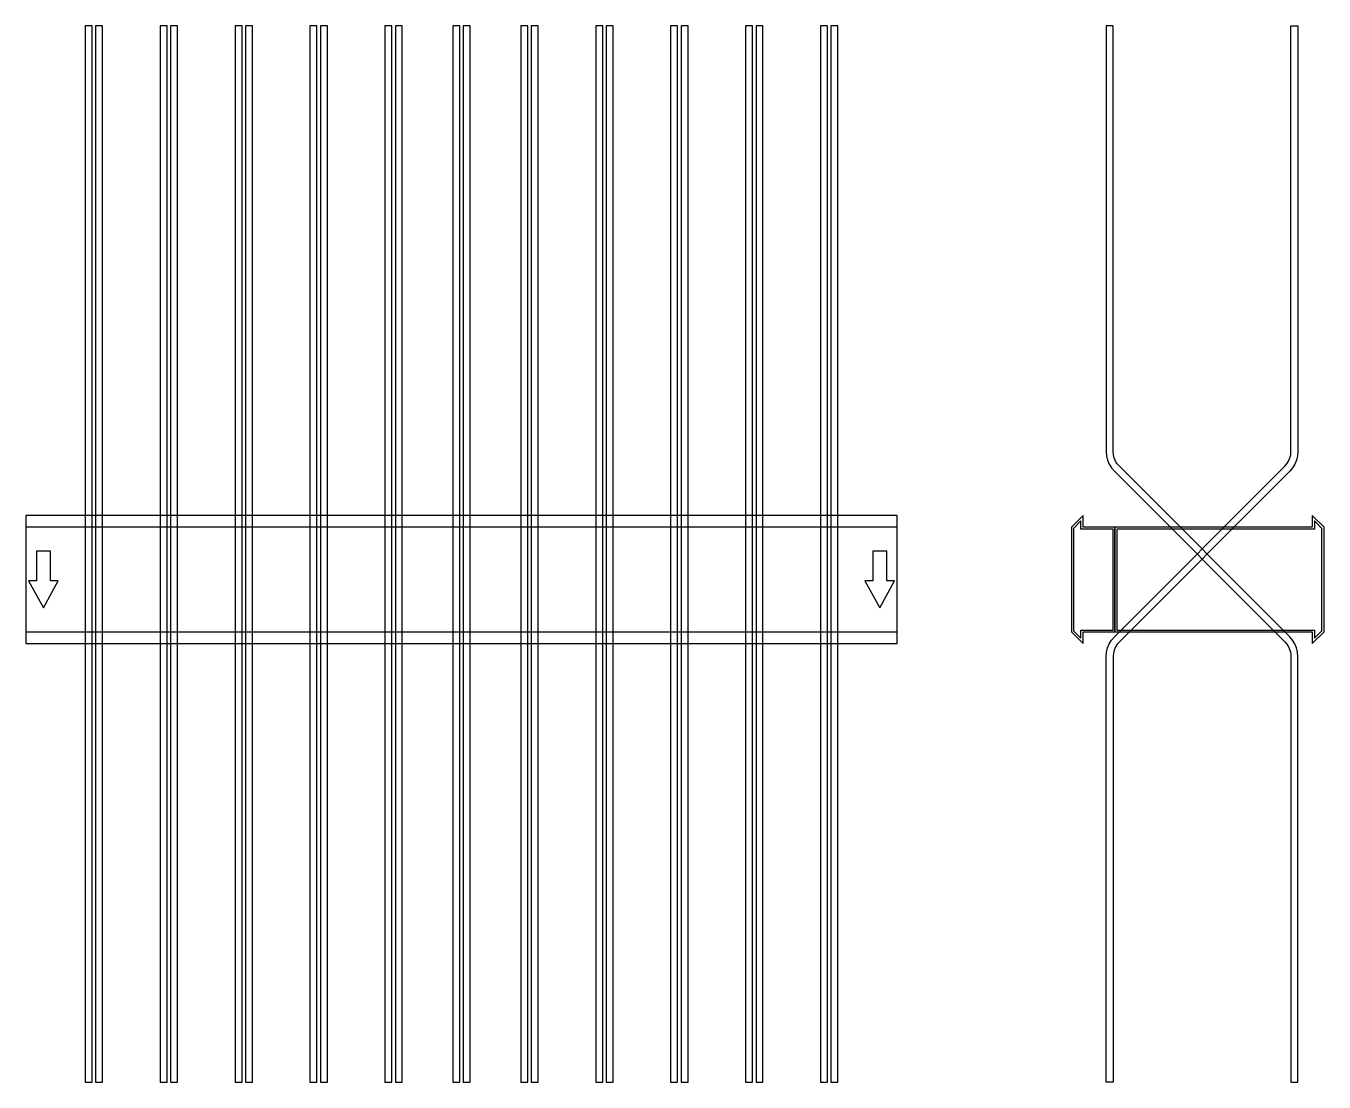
# Model space of a CAD drawing. Extents: x 0 to 1490, y -577 to 635.
import ezdxf

# ---------------------------------------------------------------- set-up
doc = ezdxf.new("R2010")
doc.units = 0
doc.layers.add('Halfen', color=7, linetype='CONTINUOUS')

msp = doc.modelspace()

# ---------------------------------------------------------------- linework, layer by layer
at = {"layer": 'Halfen', "color": 7}
for points in [[(76, -576.569), (76, 635.197), (68, 635.197), (68, -576.569)], [(88, -576.569), (88, 635.197), (80, 635.197), (80, -576.569)], [(162, -576.569), (162, 635.197), (154, 635.197), (154, -576.569)], [(174, -576.569), (174, 635.197), (166, 635.197), (166, -576.569)], [(248, -576.569), (248, 635.197), (240, 635.197), (240, -576.569)], [(260, -576.569), (260, 635.197), (252, 635.197), (252, -576.569)], [(334, -576.569), (334, 635.197), (326, 635.197), (326, -576.569)], [(346, -576.569), (346, 635.197), (338, 635.197), (338, -576.569)], [(420, -576.569), (420, 635.197), (412, 635.197), (412, -576.569)], [(432, -576.569), (432, 635.197), (424, 635.197), (424, -576.569)], [(498, -576.569), (498, 635.197), (490, 635.197), (490, -576.569)], [(510, -576.569), (510, 635.197), (502, 635.197), (502, -576.569)], [(576, -576.569), (576, 635.197), (568, 635.197), (568, -576.569)], [(588, -576.569), (588, 635.197), (580, 635.197), (580, -576.569)], [(662, -576.569), (662, 635.197), (654, 635.197), (654, -576.569)], [(674, -576.569), (674, 635.197), (666, 635.197), (666, -576.569)], [(748, -576.569), (748, 635.197), (740, 635.197), (740, -576.569)], [(760, -576.569), (760, 635.197), (752, 635.197), (752, -576.569)], [(834, -576.569), (834, 635.197), (826, 635.197), (826, -576.569)], [(846, -576.569), (846, 635.197), (838, 635.197), (838, -576.569)], [(920, -576.569), (920, 635.197), (912, 635.197), (912, -576.569)], [(932, -576.569), (932, 635.197), (924, 635.197), (924, -576.569)], [(1460, -576.569), (1460, -88.284), (1459.606, -83.278), (1458.434, -78.396), (1456.512, -73.757), (1453.889, -69.475), (1450.627, -65.657), (1255.029, 129.941), (1252.584, 132.805), (1250.616, 136.016), (1249.175, 139.495), (1248.295, 143.157), (1248, 146.912), (1248, 635.197), (1240, 635.197), (1240, 146.912), (1240.394, 141.906), (1241.566, 137.023), (1243.488, 132.384), (1246.111, 128.103), (1249.373, 124.284), (1444.971, -71.314), (1447.416, -74.177), (1449.384, -77.388), (1450.825, -80.868), (1451.705, -84.53), (1452, -88.284), (1452, -576.569)], [(1240, -576.569), (1240, -88.284), (1240.394, -83.278), (1241.566, -78.396), (1243.488, -73.757), (1246.111, -69.475), (1249.373, -65.657), (1444.971, 129.941), (1447.416, 132.805), (1449.384, 136.016), (1450.825, 139.495), (1451.705, 143.157), (1452, 146.912), (1452, 635.197), (1460, 635.197), (1460, 146.912), (1459.606, 141.906), (1458.434, 137.023), (1456.512, 132.384), (1453.889, 128.103), (1450.627, 124.284), (1255.029, -71.314), (1252.584, -74.177), (1250.616, -77.388), (1249.175, -80.868), (1248.295, -84.53), (1248, -88.284), (1248, -576.569)], [(0, -73.5), (1000, -73.5), (1000, 73.5), (0, 73.5)], [(0, -60), (1000, -60), (1000, 60), (0, 60)], [(1250, -60), (1250, 60), (1213.5, 60), (1213.5, 73.5), (1200, 60), (1200, -60), (1213.5, -73.5), (1213.5, -60)], [(1248, -58), (1248, 58), (1211, 58), (1211, 67.25), (1202.5, 58.75), (1202.5, -58.75), (1211, -67.25), (1211, -58)], [(1490, -60), (1490, 60), (1476.5, 73.5), (1476.5, 60), (1250, 60), (1250, -60), (1476.5, -60), (1476.5, -73.5)], [(1487.5, -58.75), (1487.5, 58.75), (1479, 67.25), (1479, 58), (1252, 58), (1252, -58), (1479, -58), (1479, -67.25)], [(20, -32.5), (37, -1.5), (28, -1.5), (28, 32.5), (12, 32.5), (12, -1.5), (3, -1.5)], [(980, -32.5), (997, -1.5), (988, -1.5), (988, 32.5), (972, 32.5), (972, -1.5), (963, -1.5)]]:
    msp.add_lwpolyline(points, close=True, dxfattribs=at)

doc.saveas('drawing.dxf')
